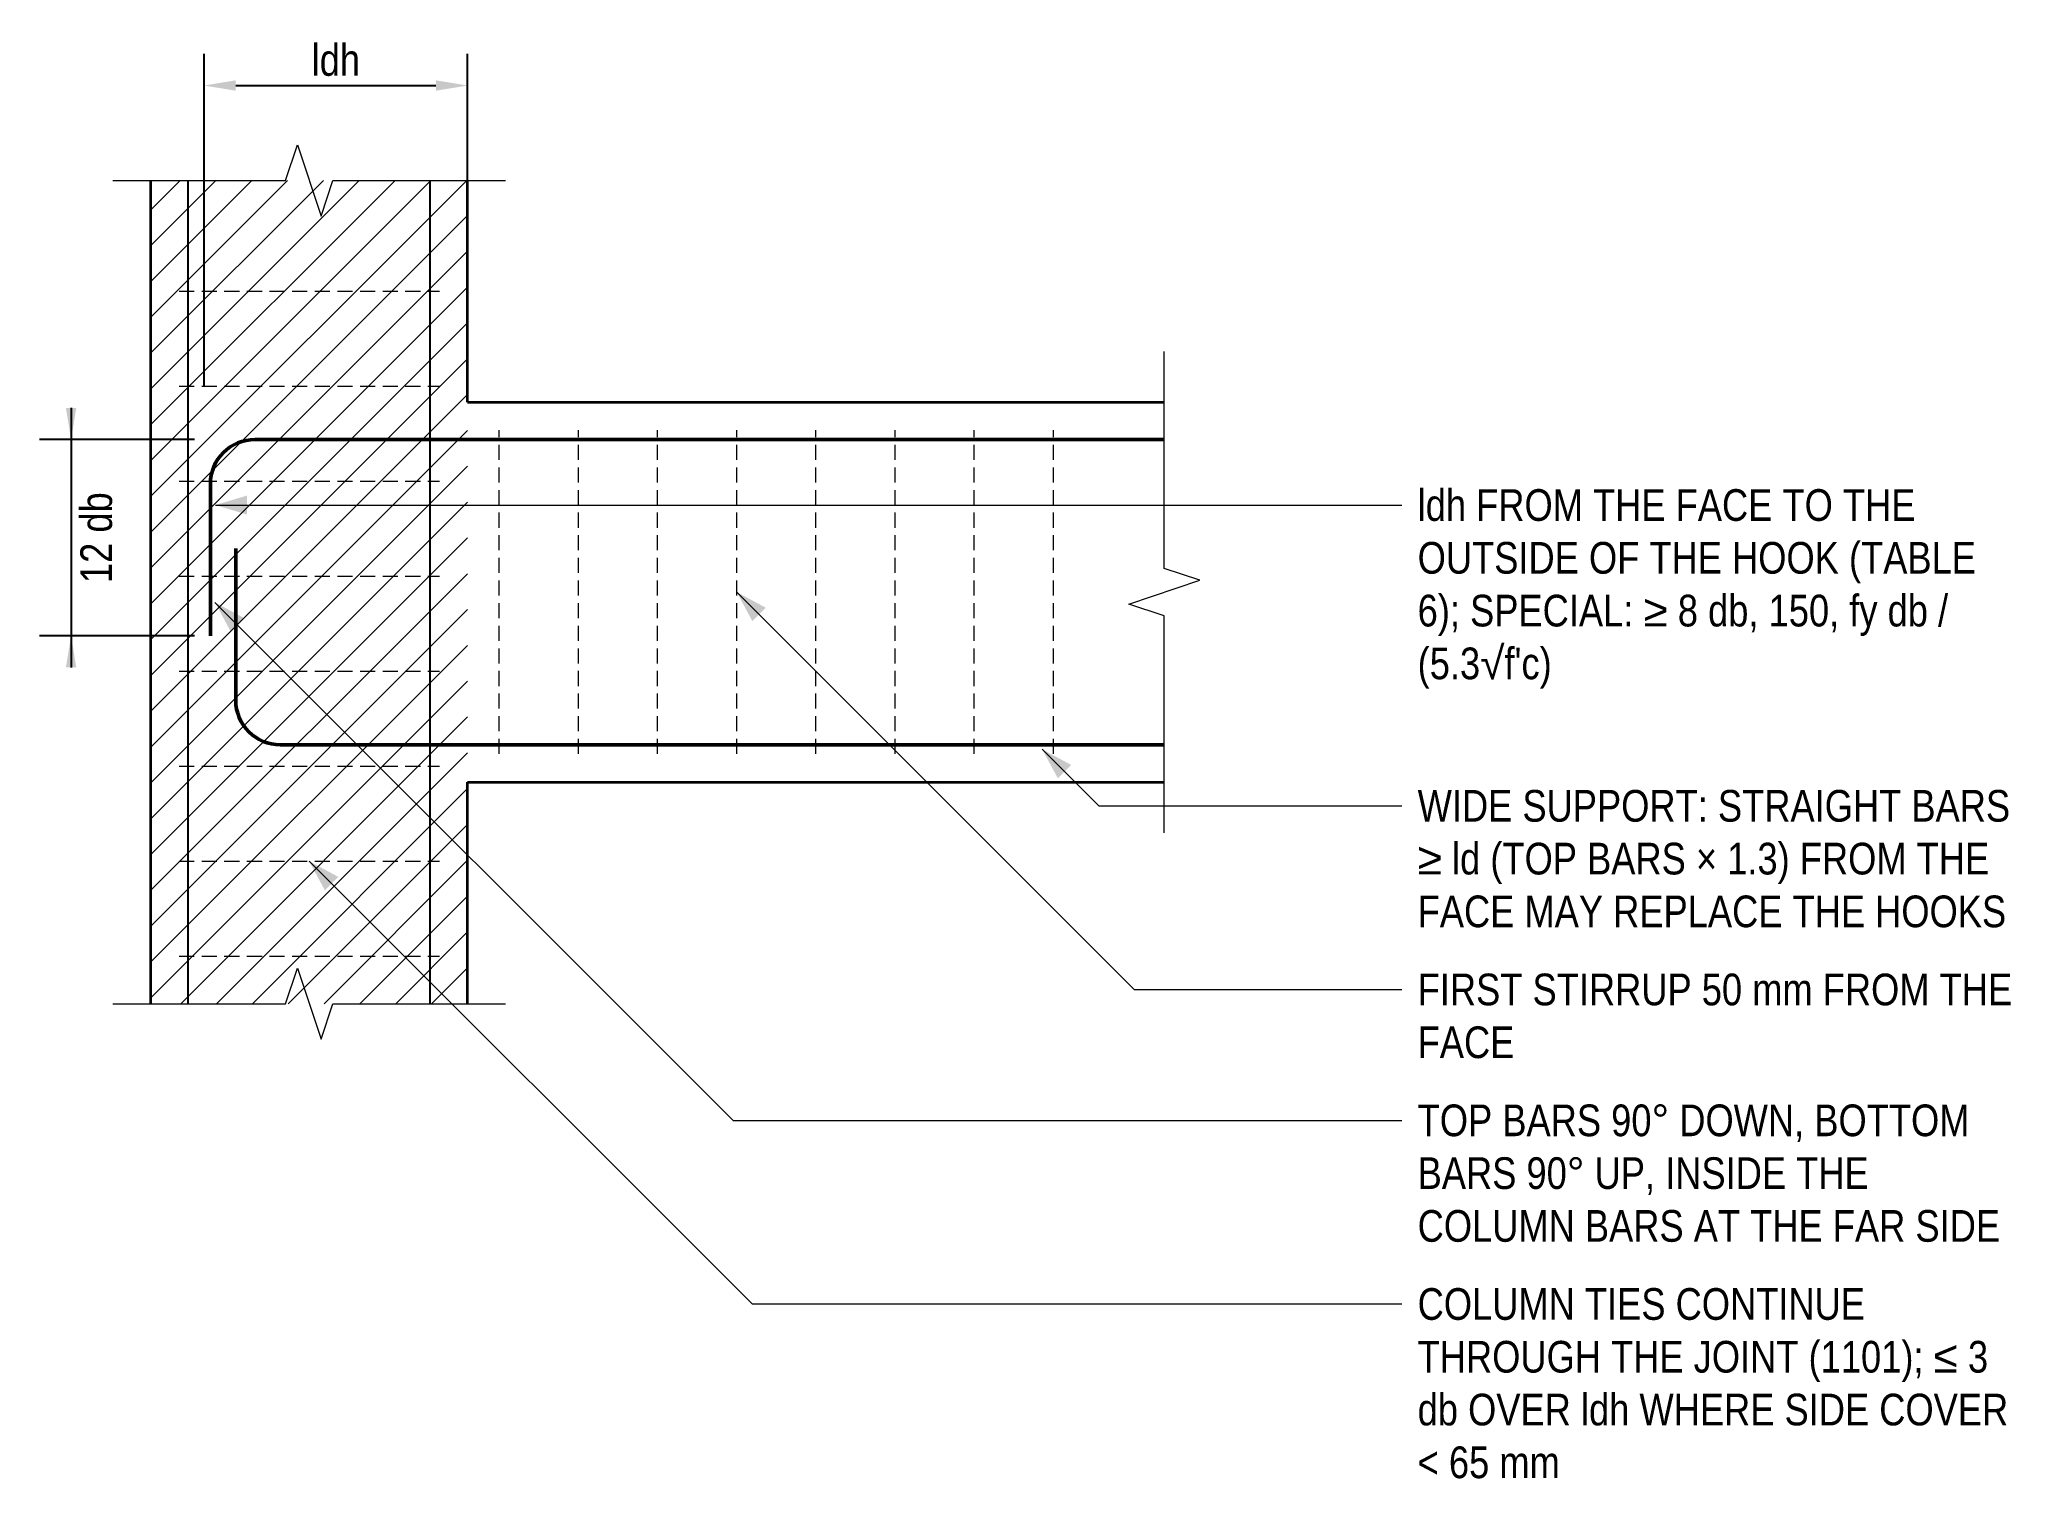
# Model space of a CAD drawing. Header units: millimetres. Extents: x 19324 to 22436, y -25100 to -22827.
import ezdxf

# ---------------------------------------------------------------- set-up
doc = ezdxf.new("R2010")
doc.units = ezdxf.units.MM
doc.header["$LTSCALE"] = 3.75
doc.linetypes.add('HIDDEN', pattern=[9.525, 6.35, -3.175])
for name, color, linetype, lineweight in [('S-ANNO', 3, 'Continuous', 18), ('S-BREAK', 8, 'Continuous', 18), ('S-CONC', 4, 'Continuous', 35), ('S-DIMS', 2, 'Continuous', 18), ('S-HATCH', 9, 'Continuous', 13), ('S-REBR', 1, 'Continuous', 50), ('S-REBR-NF', 252, 'Continuous', 25), ('S-STIR-ELEV', 8, 'HIDDEN', 18), ('S-TEXT', 7, 'Continuous', 18)]:
    doc.layers.add(name, color=color, linetype=linetype, lineweight=lineweight)
doc.styles.add('AN', font='ARIALN_0.TTF')
doc.dimstyles.new('EIT-25', dxfattribs={"dimscale": 25, "dimtxt": 2, "dimasz": 2, "dimexe": 2, "dimexo": 1, "dimgap": 0.6, "dimtad": 1, "dimdec": 0, "dimtxsty": 'AN', "dimcen": 2.5, "dimclrd": 2, "dimclre": 8, "dimclrt": 7, "dimazin": 3, "dimtfac": 1, "dimtmove": 1, "dimatfit": 3, "dimlwd": -1, "dimlwe": -1, "dimarcsym": 0})

msp = doc.modelspace()

# ---------------------------------------------------------------- hatches: boundary and pattern name
at = {"layer": 'S-HATCH'}
h = msp.add_hatch(dxfattribs=at)
h.set_pattern_fill('ANSI31', color=256, scale=12.59843)
h.paths.add_polyline_path([(19500, -24350), (20000, -24350), (20000, -23050), (19500, -23050)])

# ---------------------------------------------------------------- linework, layer by layer
at = {"layer": 'S-ANNO', "flags": 128}
for points in [[(19601.8, -23562.5), (21400, -23562.5), (21475, -23562.5)], [(20425, -23700), (21052.5, -24327.5), (21400, -24327.5), (21475, -24327.5)], [(19601.2, -23716.2), (20419.2, -24534.2), (21400, -24534.2), (21475, -24534.2)], [(20907.2, -23948.2), (20996.5, -24037.5), (21400, -24037.5), (21475, -24037.5)], [(19750, -24125), (20449.2, -24824.2), (21400, -24824.2), (21475, -24824.2)]]:
    msp.add_lwpolyline(points, dxfattribs=at)
at = {"layer": 'S-ANNO'}
for points in [[(19601.8, -23562.5), (19651.8, -23577.5), (19651.8, -23547.5)], [(20425, -23700), (20449.7, -23746), (20471, -23724.7)], [(19601.2, -23716.2), (19626, -23762.2), (19647.2, -23741)], [(20907.2, -23948.2), (20932, -23994.2), (20953.2, -23973)], [(19750, -24125), (19774.7, -24171), (19796, -24149.7)]]:
    msp.add_solid(points, dxfattribs=at)
at = {"layer": 'S-BREAK', "flags": 128}
for points in [[(19440, -23050), (19712.5, -23050), (19731.2, -22993.8), (19768.8, -23106.2), (19787.5, -23050), (20060, -23050)], [(21100, -24080), (21100, -23737.5), (21043.8, -23718.8), (21156.2, -23681.2), (21100, -23662.5), (21100, -23320)], [(19440, -24350), (19712.5, -24350), (19731.2, -24293.8), (19768.8, -24406.2), (19787.5, -24350), (20060, -24350)]]:
    msp.add_lwpolyline(points, dxfattribs=at)
at = {"layer": 'S-CONC'}
for p, q in [((19500, -24350), (19500, -23050)), ((20000, -23400), (20000, -23050)), ((20000, -23400), (21100, -23400)), ((20000, -24350), (20000, -24000)), ((20000, -24000), (21100, -24000))]:
    msp.add_line(p, q, dxfattribs=at)
at = {"layer": 'S-REBR', "flags": 128}
for points in [[(19594, -23769), (19594, -23529, -0.414214), (19664, -23459), (21100, -23459)], [(19634, -23631), (19634, -23871, 0.414214), (19704, -23941), (21100, -23941)]]:
    msp.add_lwpolyline(points, format="xyb", dxfattribs=at)
at = {"layer": 'S-REBR-NF', "flags": 128}
for points in [[(19559, -24350), (19559, -23050)], [(19941, -24350), (19941, -23050)]]:
    msp.add_lwpolyline(points, dxfattribs=at)
at = {"layer": 'S-STIR-ELEV'}
for p, q in [((19544.5, -23225), (19955.5, -23225)), ((19544.5, -23375), (19955.5, -23375)), ((20050, -23955.5), (20050, -23444.5)), ((20175, -23955.5), (20175, -23444.5)), ((20300, -23955.5), (20300, -23444.5)), ((20425, -23955.5), (20425, -23444.5)), ((20550, -23955.5), (20550, -23444.5)), ((20675, -23955.5), (20675, -23444.5)), ((20800, -23955.5), (20800, -23444.5)), ((20925, -23955.5), (20925, -23444.5)), ((19544.5, -23525), (19955.5, -23525)), ((19544.5, -23675), (19955.5, -23675)), ((19544.5, -23825), (19955.5, -23825)), ((19544.5, -23975), (19955.5, -23975)), ((19544.5, -24125), (19955.5, -24125)), ((19544.5, -24275), (19955.5, -24275))]:
    msp.add_line(p, q, dxfattribs=at)

# ---------------------------------------------------------------- texts
at = {"layer": 'S-TEXT', "char_height": 50, "attachment_point": 1, "style": 'AN'}
for s, insert, width in [("ldh FROM THE FACE TO THE\\POUTSIDE OF THE HOOK (TABLE\\P6); SPECIAL: ≥ 8 db, 150, fy db /\\P(5.3√f'c)", (21500, -23537.5), 929.346), ('WIDE SUPPORT: STRAIGHT BARS\\P≥ ld (TOP BARS × 1.3) FROM THE\\PFACE MAY REPLACE THE HOOKS', (21500, -24012.5), 985.496), ('FIRST STIRRUP 50 mm FROM THE\\PFACE', (21500, -24302.5), 988.759), ('TOP BARS 90° DOWN, BOTTOM\\PBARS 90° UP, INSIDE THE\\PCOLUMN BARS AT THE FAR SIDE', (21500, -24509.2), 968.931), ('COLUMN TIES CONTINUE\\PTHROUGH THE JOINT (1101); ≤ 3\\Pdb OVER ldh WHERE SIDE COVER\\P< 65 mm', (21500, -24799.2), 982.339)]:
    msp.add_mtext(s, dxfattribs=dict(at, insert=insert, width=width))

# ---------------------------------------------------------------- dimensions: what is measured, and where the dimension line sits
at = {"layer": 'S-DIMS'}
msp.add_linear_dim(base=(19584, -22900), p1=(19584, -23400), p2=(20000, -23400), text='ldh', dimstyle='EIT-25', dxfattribs=at).render()
msp.add_linear_dim(base=(19374, -23459), p1=(19594, -23459), p2=(19594, -23769), angle=90, text='12 db', dimstyle='EIT-25', dxfattribs=at).render()

doc.saveas('drawing.dxf')
